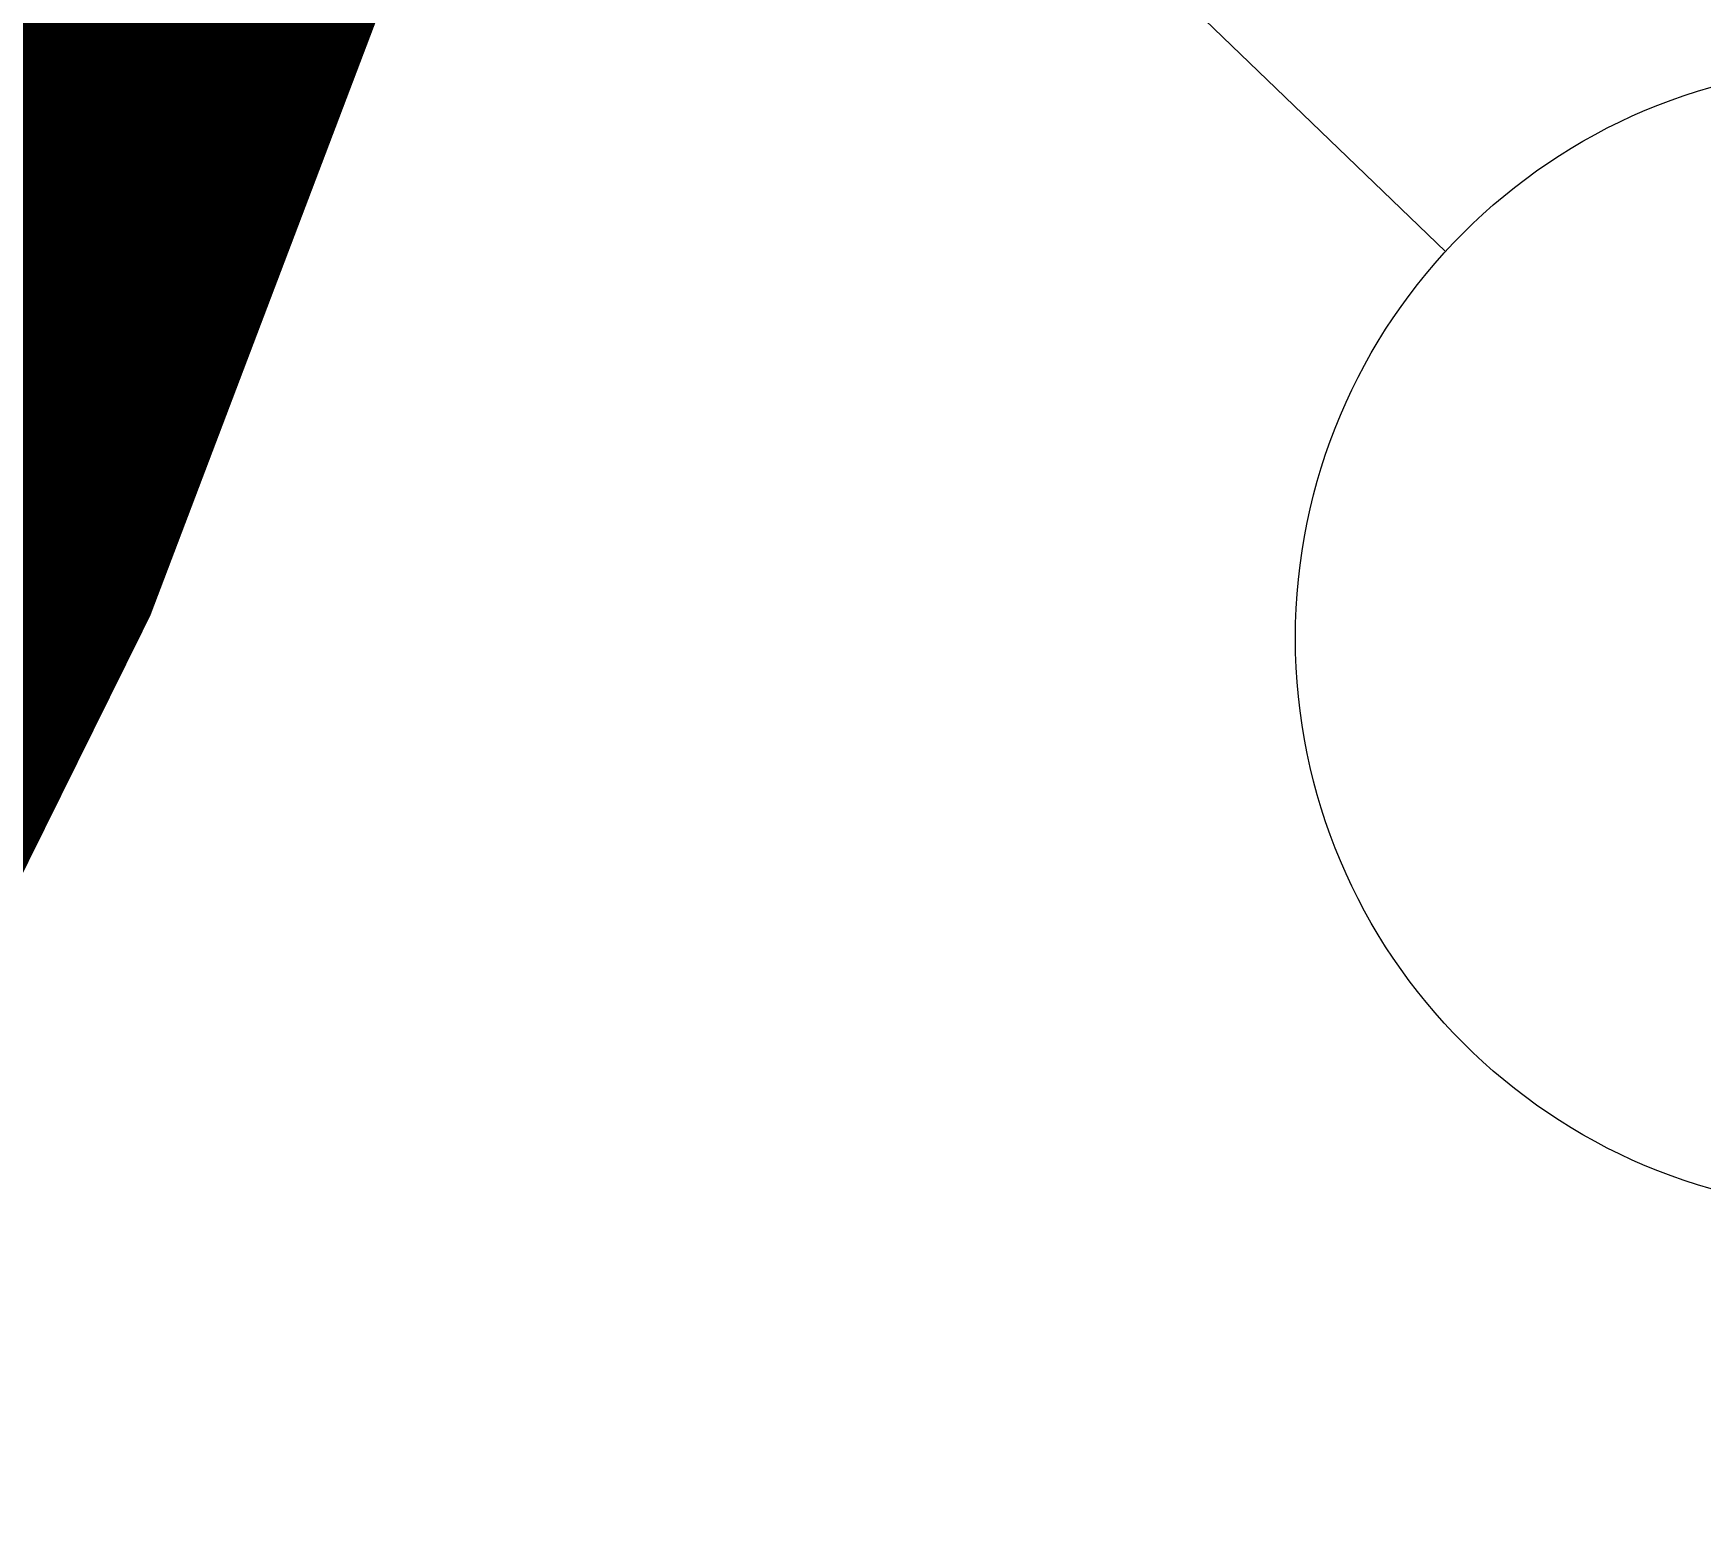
# Model space of a CAD drawing. Header units: metres. Extents: x 180 to 3220, y 13789 to 15035.
# Drawn here: x 799.025 to 803.478, y 14405.763 to 14409.715 of the extents above; entities that cross this region are included whole.
import ezdxf

# ---------------------------------------------------------------- set-up
doc = ezdxf.new("R2010")
doc.units = ezdxf.units.M
doc.header["$MEASUREMENT"] = 0
doc.linetypes.add('482 Границы районов', pattern=[5, 3, -1, 0, -1])
for name, color, linetype in [('!!!_Условные обозначения на ЛИСТ', 7, 'Continuous'), ('02 Выноски план', 170, 'Continuous'), ('04 План (существующие кустарники)', 7, 'Continuous'), ('50 Дендроплан (привязки)', 7, 'Continuous')]:
    doc.layers.add(name, color=color, linetype=linetype)
doc.styles.get("Standard").update_dxf_attribs({"font": 'arial.ttf'})
doc.dimstyles.get("Standard").update_dxf_attribs({"dimtxt": 0.18, "dimasz": 0.18, "dimexe": 0.18, "dimexo": 0.0625, "dimgap": 0.09, "dimtad": 0, "dimtih": 1, "dimtoh": 1, "dimdec": 4, "dimzin": 0, "dimdsep": 46, "dimtxsty": 'Standard', "dimcen": 0.09, "dimadec": 0, "dimazin": 0, "dimtfac": 1, "dimtdec": 4, "dimtofl": 0, "dimtmove": 0, "dimatfit": 3, "dimfxl": 1, "dimtolj": 1, "dimtzin": 0, "dimarcsym": 0})

# ---------------------------------------------------------------- blocks, each defined once
blk = doc.blocks.new('*D259')
at = {"layer": '50 Дендроплан (привязки)', "color": 0, "lineweight": 0, "ltscale": 4}
for p, q in [((744.7028, 14595.9023), (744.7294, 14596.0168)), ((745.1756, 14595.7282), (1980.9011, 14308.3572)), ((3219.2741, 14020.3705), (1983.5487, 14307.7415)), ((3219.7753, 14020.3181), (3219.8019, 14020.4326))]:
    blk.add_line(p, q, dxfattribs=at)
at = {"layer": '50 Дендроплан (привязки)', "color": 0, "lineweight": 5, "ltscale": 4}
for points in [[(745.1945, 14595.8094), (745.1567, 14595.647), (744.6886, 14595.8415)], [(3219.293, 14020.4517), (3219.2553, 14020.2893), (3219.7612, 14020.2573)]]:
    blk.add_solid(points, dxfattribs=at)
at = {"layer": '50 Дендроплан (привязки)', "color": 0, "ltscale": 4, "insert": (1982.2249, 14308.0494), "char_height": 0.5, "attachment_point": 5}
blk.add_mtext('\\A1;2541.12', dxfattribs=at)

msp = doc.modelspace()

# ---------------------------------------------------------------- linework, layer by layer
at = {"layer": '!!!_Условные обозначения на ЛИСТ', "color": 5, "linetype": '482 Границы районов', "lineweight": 20, "const_width": 1}
msp.add_lwpolyline([(779.7359, 14393.0513), (783.1335, 14395.788), (783.0348, 14403.0974), (783.0234, 14403.9392), (782.9723, 14405.0815), (782.8479, 14407.861), (782.7023, 14408.9637), (786.9288, 14409.0208), (787.127, 14396.2975), (793.6343, 14401.5098, 0.246872), (800.3337, 14416.8657), (802.3384, 14416.8657), (815.7166, 14398.2875), (818.0182, 14400.0935), (826.6603, 14396.0992)], format="xyb", dxfattribs=at)
at = {"layer": '02 Выноски план', "color": 84, "lineweight": 20}
msp.add_lwpolyline([(802.7967, 14409.1328), (796.939, 14414.7689)], dxfattribs=at)
msp.add_circle((803.9248, 14408.1009), 1.5288, dxfattribs=at)
at = {"layer": '04 План (существующие кустарники)', "color": 65, "lineweight": 0, "extrusion": (0, 0, -1)}
msp.add_lwpolyline([(-797.1689, 14405.5478, -0.520567), (-797.5273, 14406.0191, -0.520567), (-797.7985, 14406.5425, -0.520567), (-797.9879, 14407.0017, -0.520567), (-798.1661, 14407.4336, -0.520567), (-798.3219, 14407.8114, -0.520567), (-798.4958, 14408.2329, -0.520567), (-798.6891, 14408.7016, -0.520567), (-798.8616, 14409.1197, -0.520567), (-799.0865, 14409.6651, -0.520567), (-799.2956, 14410.1719, -0.520567), (-799.5185, 14410.7125, -0.520567), (-799.6876, 14411.2476, -0.520567), (-799.7477, 14411.8188, -0.520567), (-799.8023, 14412.3362, -0.520567), (-799.8638, 14412.9201, -0.520567), (-799.9184, 14413.4381, -0.520567), (-799.9678, 14413.9068, -0.520567), (-800.0101, 14414.3085, -0.520567), (-800.056, 14414.7437, -0.520567), (-800.1177, 14415.3293, -0.520567), (-800.1635, 14415.7639, -0.520567), (-800.2171, 14416.2726, -0.520567)], format="xyb", dxfattribs=at)

# ---------------------------------------------------------------- dimensions: what is measured, and where the dimension line sits
at = {"layer": '50 Дендроплан (привязки)', "ltscale": 4}
dim = msp.add_aligned_dim(p1=(3219.7612, 14020.2573), p2=(744.6886, 14595.8415), distance=0, dimstyle='Standard', override={"dimtxt": 0.5, "dimasz": 0.5, "dimdec": 2, "dimlwd": 0, "dimlwe": 0}, dxfattribs=at)
dim.commit()
dim.dimension.update_dxf_attribs({"geometry": '*D259', "text_midpoint": (1982.2249, 14308.0494)})

doc.saveas('drawing.dxf')
